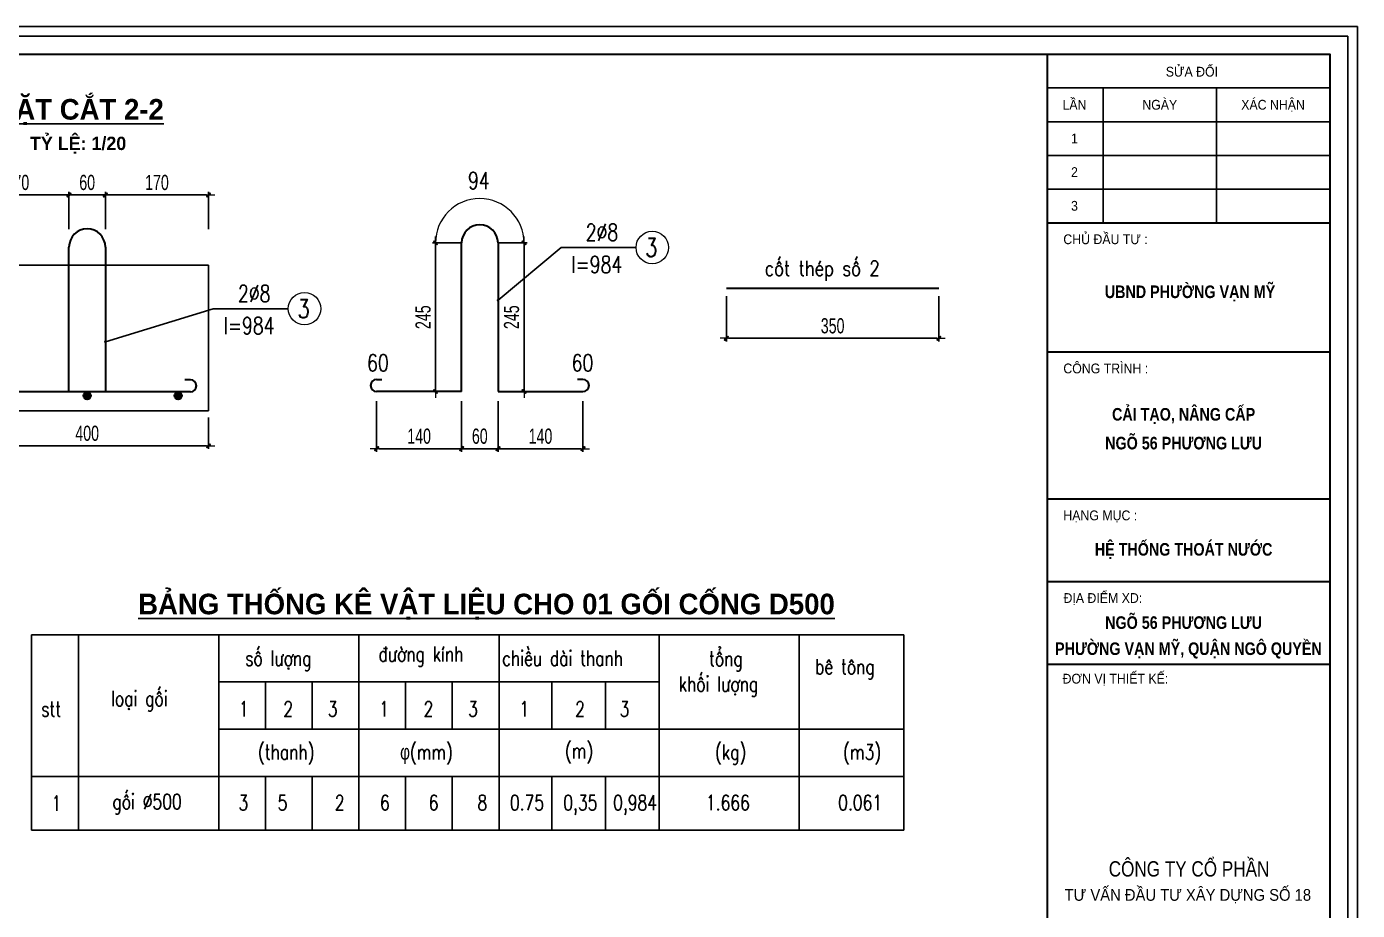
# Model space of a CAD drawing. Header units: inches. Extents: x -676 to 53517, y -16349 to 46516.
# Drawn here: x 39285 to 43671, y 4936 to 7849 of the extents above; entities that cross this region are included whole.
import ezdxf
from ezdxf.enums import TextEntityAlignment as Align

# ---------------------------------------------------------------- set-up
doc = ezdxf.new("R2010")
doc.units = ezdxf.units.IN
doc.header["$MEASUREMENT"] = 0
for name, color, linetype in [('BT7-THAY', 7, 'Continuous'), ('ENTTNTHIETKE1', 2, 'Continuous'), ('KHUNGTEN', 5, 'Continuous'), ('T.bao', 6, 'Continuous'), ('TXT', 5, 'Continuous')]:
    doc.layers.add(name, color=color, linetype=linetype)
for name, color, linetype, lineweight in [('LC Dim', 8, 'Continuous', 18), ('LC Net thay', 7, 'Continuous', 25), ('LC Text1', 3, 'Continuous', 20), ('LC Text2', 7, 'Continuous', 25), ('THEP', 1, 'Continuous', 35)]:
    doc.layers.add(name, color=color, linetype=linetype, lineweight=lineweight)
doc.styles.add('HOATBIF', font='hoatbif.shx', dxfattribs={"width": 0.7})
doc.styles.add('LC 1', font='')
doc.styles.add('LC 3', font='vnsimli.shx', dxfattribs={"width": 0.75})
doc.styles.add('T2', font='', dxfattribs={"width": 0.8})
doc.styles.add('VnAvantH-B', font='')
doc.styles.get('LC 1').set_extended_font_data('.VnAvantH', bold=True)
doc.styles.get('T2').set_extended_font_data('.VnArialH')
doc.styles.get('VnAvantH-B').set_extended_font_data('.VnAvantH', bold=True)
doc.dimstyles.new('1-100(1-25)', dxfattribs={"dimscale": 25, "dimtxt": 2.5, "dimasz": 0.35, "dimexe": 0.5, "dimexo": 0, "dimgap": 0.8, "dimtad": 1, "dimdec": 0, "dimzin": 0, "dimdsep": 46, "dimtxsty": 'HOATBIF', "dimblk1": 'DOT', "dimblk2": 'DOT', "dimsah": 1, "dimcen": -1, "dimdle": 1, "dimclrd": 256, "dimclre": 256, "dimclrt": 4, "dimadec": 3, "dimazin": 2, "dimtfac": 0.333333, "dimtdec": 0, "dimtix": 1, "dimtmove": 2, "dimatfit": 3, "dimldrblk": 'DOT', "dimfxl": 1, "dimtvp": 0.833333, "dimtolj": 1, "dimtzin": 0, "dimarcsym": 0})

# ---------------------------------------------------------------- blocks, each defined once
blk = doc.blocks.new('DOT')
at = {"layer": 'LC Dim'}
blk.add_line((-3, 0), (3, 0), dxfattribs=at)
at = {"layer": 'LC Dim', "color": 4}
blk.add_line((-1, -1), (1, 1), dxfattribs=at)
blk.add_lwpolyline([(0.5, 1), (-1, -0.5), (-0.5, -1), (1, 0.5)], close=True, dxfattribs=at)
blk = doc.blocks.new('*D686')
at = {"layer": 'Defpoints', "color": 0, "transparency": 16777216}
for p in [(39084.6, 6560.6), (39884.6, 6560.6), (39884.6, 6467.1)]:
    blk.add_point(p, dxfattribs=at)
at = {"layer": 'LC Dim', "lineweight": -2, "transparency": 16777216}
for p, q in [((39084.6, 6560.6), (39084.6, 6457.1)), ((39884.6, 6560.6), (39884.6, 6457.1)), ((39091.6, 6467.1), (39877.6, 6467.1))]:
    blk.add_line(p, q, dxfattribs=at)
at = {"layer": 'LC Dim', "lineweight": -2, "transparency": 16777216, "xscale": 7, "yscale": 7, "zscale": 7, "rotation": 180}
blk.add_blockref('DOT', (39084.6, 6467.1), dxfattribs=at)
at = {"layer": 'LC Dim', "lineweight": -2, "transparency": 16777216, "xscale": 7, "yscale": 7, "zscale": 7}
blk.add_blockref('DOT', (39884.6, 6467.1), dxfattribs=at)
at = {"layer": 'LC Dim', "color": 4, "transparency": 16777216, "insert": (39484.6, 6508.1), "char_height": 50, "attachment_point": 5, "style": 'HOATBIF'}
blk.add_mtext('\\A1;400', dxfattribs=at)
blk = doc.blocks.new('_Dot')
at = {"color": 0, "linetype": 'ByBlock', "lineweight": -2}
blk.add_line((-0.5, 0), (-1, 0), dxfattribs=at)
at = {"color": 0, "linetype": 'ByBlock', "const_width": 0.5}
blk.add_lwpolyline([(-0.25, 0, 1), (0.25, 0, 1)], format="xyb", close=True, dxfattribs=at)
blk = doc.blocks.new('*D711')
at = {"layer": 'Defpoints', "color": 0, "transparency": 16777216}
for p in [(41591.6, 6960.2), (42291.6, 6960.2), (41591.6, 6821.4)]:
    blk.add_point(p, dxfattribs=at)
at = {"layer": 'LC Dim', "lineweight": -2, "transparency": 16777216}
for p, q in [((41591.6, 6960.2), (41591.6, 6811.4)), ((42291.6, 6960.2), (42291.6, 6811.4)), ((42284.6, 6821.4), (41598.6, 6821.4))]:
    blk.add_line(p, q, dxfattribs=at)
at = {"layer": 'LC Dim', "lineweight": -2, "transparency": 16777216, "xscale": 7, "yscale": 7, "zscale": 7, "rotation": 180}
blk.add_blockref('DOT', (41591.6, 6821.4), dxfattribs=at)
at = {"layer": 'LC Dim', "lineweight": -2, "transparency": 16777216, "xscale": 7, "yscale": 7, "zscale": 7}
blk.add_blockref('DOT', (42291.6, 6821.4), dxfattribs=at)
at = {"layer": 'LC Dim', "color": 4, "transparency": 16777216, "insert": (41941.6, 6862.4), "char_height": 50, "attachment_point": 5, "style": 'HOATBIF'}
blk.add_mtext('\\A1;350', dxfattribs=at)
blk = doc.blocks.new('TIEUDE2')
at = {"layer": 'LC Text2', "color": 7, "style": 'LC 1'}
blk.add_attdef('%%UTIªU§Ò', text='', height=3.5, dxfattribs=at).set_placement((0, 0), align=Align.BOTTOM_CENTER)
blk.add_attdef('TL', text='', height=2.2, dxfattribs=at).set_placement((0, -1.8), align=Align.TOP_CENTER)
blk = doc.blocks.new('*D712')
at = {"layer": 'Defpoints', "color": 0, "transparency": 16777216}
for p in [(40718.7, 6614.2), (40838.7, 6614.2), (40718.7, 6457.5)]:
    blk.add_point(p, dxfattribs=at)
at = {"layer": 'LC Dim', "lineweight": -2, "transparency": 16777216}
for p, q in [((40718.7, 6614.2), (40718.7, 6447.5)), ((40838.7, 6614.2), (40838.7, 6447.5)), ((40831.7, 6457.5), (40725.7, 6457.5))]:
    blk.add_line(p, q, dxfattribs=at)
at = {"layer": 'LC Dim', "lineweight": -2, "transparency": 16777216, "xscale": 7, "yscale": 7, "zscale": 7, "rotation": 180}
blk.add_blockref('DOT', (40718.7, 6457.5), dxfattribs=at)
at = {"layer": 'LC Dim', "lineweight": -2, "transparency": 16777216, "xscale": 7, "yscale": 7, "zscale": 7}
blk.add_blockref('DOT', (40838.7, 6457.5), dxfattribs=at)
at = {"layer": 'LC Dim', "color": 4, "transparency": 16777216, "insert": (40778.7, 6498.5), "char_height": 50, "attachment_point": 5, "style": 'HOATBIF'}
blk.add_mtext('\\A1;60', dxfattribs=at)
blk = doc.blocks.new('*D713')
at = {"layer": 'Defpoints', "color": 0, "transparency": 16777216}
for p in [(40718.7, 7136), (40632.8, 6646), (40718.7, 6646)]:
    blk.add_point(p, dxfattribs=at)
at = {"layer": 'LC Dim', "lineweight": -2, "transparency": 16777216}
for p, q in [((40718.7, 7136), (40622.8, 7136)), ((40632.8, 7129), (40632.8, 6653)), ((40718.7, 6646), (40622.8, 6646))]:
    blk.add_line(p, q, dxfattribs=at)
at = {"layer": 'LC Dim', "lineweight": -2, "transparency": 16777216, "xscale": 7, "yscale": 7, "zscale": 7}
for p, rotation in [((40632.8, 7136), 90), ((40632.8, 6646), 270)]:
    blk.add_blockref('DOT', p, dxfattribs=dict(at, rotation=rotation))
at = {"layer": 'LC Dim', "color": 4, "transparency": 16777216, "insert": (40591.8, 6891), "char_height": 50, "attachment_point": 5, "rotation": 90, "style": 'HOATBIF'}
blk.add_mtext('\\A1;245', dxfattribs=at)
blk = doc.blocks.new('*D714')
at = {"layer": 'Defpoints', "color": 0, "transparency": 16777216}
for p in [(40438.7, 6614.2), (40718.7, 6614.2), (40438.7, 6457.5)]:
    blk.add_point(p, dxfattribs=at)
at = {"layer": 'LC Dim', "lineweight": -2, "transparency": 16777216}
for p, q in [((40438.7, 6614.2), (40438.7, 6447.5)), ((40718.7, 6614.2), (40718.7, 6447.5)), ((40711.7, 6457.5), (40445.7, 6457.5))]:
    blk.add_line(p, q, dxfattribs=at)
at = {"layer": 'LC Dim', "lineweight": -2, "transparency": 16777216, "xscale": 7, "yscale": 7, "zscale": 7, "rotation": 180}
blk.add_blockref('DOT', (40438.7, 6457.5), dxfattribs=at)
at = {"layer": 'LC Dim', "lineweight": -2, "transparency": 16777216, "xscale": 7, "yscale": 7, "zscale": 7}
blk.add_blockref('DOT', (40718.7, 6457.5), dxfattribs=at)
at = {"layer": 'LC Dim', "color": 4, "transparency": 16777216, "insert": (40578.7, 6498.5), "char_height": 50, "attachment_point": 5, "style": 'HOATBIF'}
blk.add_mtext('\\A1;140', dxfattribs=at)
blk = doc.blocks.new('*D715')
at = {"layer": 'Defpoints', "color": 0, "transparency": 16777216}
for p in [(40838.7, 7136), (40838.7, 6646), (40924.5, 6646)]:
    blk.add_point(p, dxfattribs=at)
at = {"layer": 'LC Dim', "lineweight": -2, "transparency": 16777216}
for p, q in [((40838.7, 7136), (40934.5, 7136)), ((40924.5, 7129), (40924.5, 6653)), ((40838.7, 6646), (40934.5, 6646))]:
    blk.add_line(p, q, dxfattribs=at)
at = {"layer": 'LC Dim', "lineweight": -2, "transparency": 16777216, "xscale": 7, "yscale": 7, "zscale": 7}
for p, rotation in [((40924.5, 7136), 90), ((40924.5, 6646), 270)]:
    blk.add_blockref('DOT', p, dxfattribs=dict(at, rotation=rotation))
at = {"layer": 'LC Dim', "color": 4, "transparency": 16777216, "insert": (40883.5, 6891), "char_height": 50, "attachment_point": 5, "rotation": 90, "style": 'HOATBIF'}
blk.add_mtext('\\A1;245', dxfattribs=at)
blk = doc.blocks.new('*D716')
at = {"layer": 'Defpoints', "color": 0, "transparency": 16777216}
for p in [(40838.7, 6614.2), (41118.7, 6614.2), (41118.7, 6457.5)]:
    blk.add_point(p, dxfattribs=at)
at = {"layer": 'LC Dim', "lineweight": -2, "transparency": 16777216}
for p, q in [((40838.7, 6614.2), (40838.7, 6447.5)), ((41118.7, 6614.2), (41118.7, 6447.5)), ((40845.7, 6457.5), (41111.7, 6457.5))]:
    blk.add_line(p, q, dxfattribs=at)
at = {"layer": 'LC Dim', "lineweight": -2, "transparency": 16777216, "xscale": 7, "yscale": 7, "zscale": 7, "rotation": 180}
blk.add_blockref('DOT', (40838.7, 6457.5), dxfattribs=at)
at = {"layer": 'LC Dim', "lineweight": -2, "transparency": 16777216, "xscale": 7, "yscale": 7, "zscale": 7}
blk.add_blockref('DOT', (41118.7, 6457.5), dxfattribs=at)
at = {"layer": 'LC Dim', "color": 4, "transparency": 16777216, "insert": (40978.7, 6498.5), "char_height": 50, "attachment_point": 5, "style": 'HOATBIF'}
blk.add_mtext('\\A1;140', dxfattribs=at)
blk = doc.blocks.new('*D717')
at = {"layer": 'Defpoints', "color": 0, "transparency": 16777216}
for p in [(39424.6, 7293.9), (39084.6, 7180.8), (39424.6, 7180.8)]:
    blk.add_point(p, dxfattribs=at)
at = {"layer": 'LC Dim', "lineweight": -2, "transparency": 16777216}
for p, q in [((39084.6, 7180.8), (39084.6, 7303.9)), ((39091.6, 7293.9), (39417.6, 7293.9)), ((39424.6, 7180.8), (39424.6, 7303.9))]:
    blk.add_line(p, q, dxfattribs=at)
at = {"layer": 'LC Dim', "lineweight": -2, "transparency": 16777216, "xscale": 7, "yscale": 7, "zscale": 7, "rotation": 180}
blk.add_blockref('DOT', (39084.6, 7293.9), dxfattribs=at)
at = {"layer": 'LC Dim', "lineweight": -2, "transparency": 16777216, "xscale": 7, "yscale": 7, "zscale": 7}
blk.add_blockref('DOT', (39424.6, 7293.9), dxfattribs=at)
at = {"layer": 'LC Dim', "color": 4, "transparency": 16777216, "insert": (39254.6, 7334.9), "char_height": 50, "attachment_point": 5, "style": 'HOATBIF'}
blk.add_mtext('\\A1;170', dxfattribs=at)
blk = doc.blocks.new('*D718')
at = {"layer": 'Defpoints', "color": 0, "transparency": 16777216}
for p in [(39544.6, 7293.9), (39544.6, 7180.8), (39884.6, 7180.8)]:
    blk.add_point(p, dxfattribs=at)
at = {"layer": 'LC Dim', "lineweight": -2, "transparency": 16777216}
for p, q in [((39544.6, 7180.8), (39544.6, 7303.9)), ((39877.6, 7293.9), (39551.6, 7293.9)), ((39884.6, 7180.8), (39884.6, 7303.9))]:
    blk.add_line(p, q, dxfattribs=at)
at = {"layer": 'LC Dim', "lineweight": -2, "transparency": 16777216, "xscale": 7, "yscale": 7, "zscale": 7, "rotation": 180}
blk.add_blockref('DOT', (39544.6, 7293.9), dxfattribs=at)
at = {"layer": 'LC Dim', "lineweight": -2, "transparency": 16777216, "xscale": 7, "yscale": 7, "zscale": 7}
blk.add_blockref('DOT', (39884.6, 7293.9), dxfattribs=at)
at = {"layer": 'LC Dim', "color": 4, "transparency": 16777216, "insert": (39714.6, 7334.9), "char_height": 50, "attachment_point": 5, "style": 'HOATBIF'}
blk.add_mtext('\\A1;170', dxfattribs=at)
blk = doc.blocks.new('*D719')
at = {"layer": 'Defpoints', "color": 0, "transparency": 16777216}
for p in [(39544.6, 7293.9), (39424.6, 7180.8), (39544.6, 7180.8)]:
    blk.add_point(p, dxfattribs=at)
at = {"layer": 'LC Dim', "lineweight": -2, "transparency": 16777216}
for p, q in [((39424.6, 7180.8), (39424.6, 7303.9)), ((39431.6, 7293.9), (39537.6, 7293.9)), ((39544.6, 7180.8), (39544.6, 7303.9))]:
    blk.add_line(p, q, dxfattribs=at)
at = {"layer": 'LC Dim', "lineweight": -2, "transparency": 16777216, "xscale": 7, "yscale": 7, "zscale": 7, "rotation": 180}
blk.add_blockref('DOT', (39424.6, 7293.9), dxfattribs=at)
at = {"layer": 'LC Dim', "lineweight": -2, "transparency": 16777216, "xscale": 7, "yscale": 7, "zscale": 7}
blk.add_blockref('DOT', (39544.6, 7293.9), dxfattribs=at)
at = {"layer": 'LC Dim', "color": 4, "transparency": 16777216, "insert": (39484.6, 7334.9), "char_height": 50, "attachment_point": 5, "style": 'HOATBIF'}
blk.add_mtext('\\A1;60', dxfattribs=at)
blk = doc.blocks.new('khung vpn')
at = {"layer": 'Defpoints'}
for p, q in [((52556.46, -4195.446), (52498.758, -4195.446)), ((52556.46, -4235.276), (52556.46, -4195.446))]:
    blk.add_line(p, q, dxfattribs=at)
at = {"layer": 'KHUNGTEN'}
blk.add_lwpolyline([(52556.243, -4234.885), (52502.048, -4234.885), (52502.048, -4195.662), (52556.243, -4195.662)], close=True, dxfattribs=at)
at = {"layer": 'T.bao'}
for p, q in [((52549.443, -4196.835), (52555.832, -4196.835)), ((52550.703, -4196.835), (52550.703, -4199.885)), ((52553.267, -4196.835), (52553.267, -4199.885)), ((52549.443, -4197.598), (52555.832, -4197.598)), ((52549.443, -4198.36), (52555.832, -4198.36)), ((52549.443, -4199.123), (52555.832, -4199.123))]:
    blk.add_line(p, q, dxfattribs=at)
at = {"layer": 'THEP'}
for p, q in [((52549.443, -4199.885), (52555.832, -4199.885)), ((52549.443, -4202.81), (52555.832, -4202.81)), ((52549.443, -4206.138), (52555.832, -4206.138)), ((52549.443, -4208.009), (52555.832, -4208.009)), ((52549.443, -4209.881), (52555.832, -4209.881))]:
    blk.add_line(p, q, dxfattribs=at)
for points in [[(52555.832, -4234.474), (52502.459, -4234.474), (52502.459, -4196.073), (52555.832, -4196.073)], [(52555.832, -4196.073), (52555.832, -4234.474), (52549.443, -4234.474), (52549.443, -4196.073)]]:
    blk.add_lwpolyline(points, close=True, dxfattribs=at)
at = {"layer": 'TXT', "linetype": 'Continuous'}
blk.add_line((52555.832, -4196.073), (52555.832, -4234.474), dxfattribs=at)
at = {"layer": 'BT7-THAY', "linetype": 'ByBlock', "style": 'VnAvantH-B', "width": 0.85}
for s, p in [('ubnd ph\xadêng v¹n mü', (52552.67, -4201.592)), ('c¶i t¹o, n©ng cÊp', (52552.525, -4204.366)), ('ngâ 56 ph\xad¬ng l\xadu', (52552.525, -4205.018)), ('HÖ THèNG THO¸T N¦íC', (52552.525, -4207.424)), ('ngâ 56 ph\xad¬ng l\xadu', (52552.525, -4209.082)), ('ph\xadêng v¹n mü, quËn ng« quyÒn', (52552.634, -4209.673))]:
    blk.add_text(s, height=0.28512, dxfattribs=at).set_placement(p, align=Align.CENTER)
at = {"layer": 'TXT', "linetype": 'Continuous', "style": 'T2'}
for s, height, width, p in [('söa ®æi', 0.2218, 0.9, (52552.713, -4196.577)), ('lÇn', 0.2218, 0.9, (52550.054, -4197.326)), ('ngµy', 0.2218, 0.9, (52551.985, -4197.326)), ('x¸c nhËn', 0.2218, 0.9, (52554.55, -4197.326)), ('1', 0.222, 0.9, (52550.054, -4198.089)), ('2', 0.222, 0.9, (52550.054, -4198.851)), ('3', 0.222, 0.9, (52550.054, -4199.614)), ('c«ng ty cæ phÇn', 0.34658, 0.8, (52552.648, -4214.689))]:
    blk.add_text(s, height=height, dxfattribs=dict(at, width=width)).set_placement(p, align=Align.CENTER)
at = {"layer": 'TXT', "linetype": 'Continuous', "style": 'T2', "width": 0.9}
for s, height, p in [('chñ ®Çu t\xad :', 0.22181, (52549.802, -4200.371)), ('c«ng tr×nh :', 0.22181, (52549.802, -4203.296)), ('h¹ng môc :', 0.2218, (52549.802, -4206.623)), ('®Þa ®iÓm xd:', 0.22181, (52549.806, -4208.494)), ('®¬n vÞ thiÕt kÕ:', 0.22181, (52549.785, -4210.32))]:
    blk.add_text(s, height=height, dxfattribs=at).set_placement(p)
blk.add_text('t\xad vÊn ®Çu t\xad x©y dùng sè 18', height=0.26617, dxfattribs=at).set_placement((52552.621, -4215.094), align=Align.MIDDLE)

msp = doc.modelspace()

# ---------------------------------------------------------------- hatches: boundary and pattern name
at = {"layer": 'THEP'}
for points in [[(39497, 6632.4, 1), (39472.3, 6632.4, 1)], [(39797, 6632.4, 1), (39772.3, 6632.4, 1)]]:
    msp.add_hatch(color=256, dxfattribs=at).paths.add_polyline_path(points)

# ---------------------------------------------------------------- linework, layer by layer
at = {"layer": 'LC Dim'}
for p, q in [((40838.7, 6947, 0), (41046.5, 7120.7, 0)), ((41046.5, 7120.7, 0), (41293.6, 7120.7, 0)), ((39900.4, 6919.1, 0), (40147.5, 6919.1, 0))]:
    msp.add_line(p, q, dxfattribs=at)
for centre in [(41347.1, 7120.7, 0), (40201, 6919.1, 0)]:
    msp.add_circle(centre, 53.5, dxfattribs=at)
msp.add_arc((40778.5, 7136, 0), 146, 0, 180, dxfattribs=at)
at = {"layer": 'LC Net thay'}
for p, q in [((40718.7, 6646, 0), (40718.7, 7136, 0)), ((39084.6, 7062.1, 0), (39544.6, 7062.1, 0)), ((39884.6, 7062.1, 0), (39424.6, 7062.1, 0)), ((39884.6, 6582.1, 0), (39884.6, 7062.1, 0)), ((39424.6, 6582.1, 0), (39084.6, 6582.1, 0)), ((39424.6, 6582.1, 0), (39884.6, 6582.1, 0)), ((39301.6, 5844.5, 0), (42176.8, 5844.5, 0)), ((39301.6, 5844.5, 0), (39301.6, 5199.9, 0)), ((39455.8, 5844.5, 0), (39455.8, 5199.9, 0)), ((39918.1, 5844.5, 0), (39918.1, 5199.9, 0)), ((40380.4, 5844.5, 0), (40380.4, 5199.9, 0)), ((40842.7, 5844.5, 0), (40842.7, 5199.9, 0)), ((41369.5, 5844.5, 0), (41369.5, 5199.9, 0)), ((41831.8, 5844.5, 0), (41831.8, 5199.9, 0)), ((42176.8, 5844.5, 0), (42176.8, 5199.9, 0)), ((39918.1, 5688.8, 0), (41369.5, 5688.8, 0)), ((40072.4, 5688.8, 0), (40072.4, 5533, 0)), ((40226.6, 5688.8, 0), (40226.6, 5533, 0)), ((40380.4, 5688.8, 0), (40380.4, 5533, 0)), ((40534.3, 5688.8, 0), (40534.3, 5533, 0)), ((40688.1, 5688.8, 0), (40688.1, 5533, 0)), ((41016.2, 5688.8, 0), (41016.2, 5533, 0)), ((41193.5, 5688.8, 0), (41193.5, 5533, 0)), ((39918.1, 5533, 0), (42176.8, 5533, 0)), ((39301.6, 5377.1, 0), (42176.8, 5377.1, 0)), ((40072.4, 5377.1, 0), (40072.4, 5199.9, 0)), ((40226.6, 5377.1, 0), (40226.6, 5199.9, 0)), ((40534.3, 5377.1, 0), (40534.3, 5199.9, 0)), ((40688.1, 5377.1, 0), (40688.1, 5199.9, 0)), ((41016.2, 5377.1, 0), (41016.2, 5199.9, 0)), ((41193.5, 5377.1, 0), (41193.5, 5199.9, 0)), ((39301.6, 5199.9, 0), (42176.8, 5199.9, 0))]:
    msp.add_line(p, q, dxfattribs=at)
at = {"layer": 'THEP'}
for p, q in [((39424.6, 6644.8, 0), (39424.6, 7122.1, 0)), ((39424.6, 6644.8, 0), (39424.6, 7122.1, 0)), ((39544.6, 7122.1, 0), (39544.6, 6644.8, 0)), ((40718.7, 6646, 0), (40718.7, 7136, 0)), ((40718.7, 6646, 0), (40718.7, 7136, 0)), ((40838.7, 7136, 0), (40838.7, 6646, 0)), ((41591.6, 6986.2, 0), (42291.6, 6986.2, 0)), ((39824.6, 6684.8, 0), (39807, 6684.8, 0)), ((40438.7, 6686, 0), (40456.3, 6686, 0)), ((41118.7, 6686, 0), (41101, 6686, 0)), ((39824.6, 6644.8, 0), (39144.6, 6644.8, 0)), ((40718.7, 6646, 0), (40438.7, 6646, 0)), ((40838.7, 6646, 0), (41118.7, 6646, 0))]:
    msp.add_line(p, q, dxfattribs=at)
for centre in [(39484.6, 6632.4, 0), (39784.6, 6632.4, 0)]:
    msp.add_circle(centre, 12.4, dxfattribs=at)
for centre, radius, start, end in [((40778.7, 7136, 0), 60, 0, 180), ((39484.6, 7122.1, 0), 60, 0, 180), ((39824.6, 6664.8, 0), 20, 270, 90), ((40438.7, 6666, 0), 20, 90, 270), ((41118.7, 6666, 0), 20, 270, 90)]:
    msp.add_arc(centre, radius, start, end, dxfattribs=at)

# ---------------------------------------------------------------- block references
at = {"layer": 'ENTTNTHIETKE1', "color": 6, "xscale": 145.5769351532813, "yscale": 145.5769351532813, "zscale": 145.5769351532813}
msp.add_blockref('khung vpn', (-7607337.1, 618608.9, 0), dxfattribs=at)
at = {"layer": 'LC Text2'}
ref = msp.add_blockref('TIEUDE2', (39454.7, 7521.9, 0), dxfattribs=dict(at, xscale=20.00000000004511, yscale=20.00000000004511, zscale=20.00000000004511))
ref.add_attrib('%%UTIªU§Ò', '%%UmÆt c¾t 2-2', dxfattribs={"color": 7, "height": 67.923, "style": 'LC 1'}).set_placement((39454.7, 7521.9, 0), align=Align.BOTTOM_CENTER)
ref.add_attrib('TL', 'tû lÖ: 1/20', dxfattribs={"color": 7, "height": 44, "style": 'LC 1'}).set_placement((39454.7, 7485.9, 0), align=Align.TOP_CENTER)
ref = msp.add_blockref('TIEUDE2', (40800.6, 5891.4, 0), dxfattribs=dict(at, xscale=20.00000000004511, yscale=20.00000000004511, zscale=20.00000000004511))
ref.add_attrib('%%UTIªU§Ò', '%%Ub¶ng thèng kª vËt liÖu cho 01 gèi cèng d500', dxfattribs={"color": 7, "height": 67.923, "style": 'LC 1'}).set_placement((40800.6, 5891.4, 0), align=Align.BOTTOM_CENTER)

# ---------------------------------------------------------------- texts
at = {"layer": 'LC Text1', "color": 3, "style": 'LC 3', "width": 0.8}
msp.add_text('cèt thÐp sè 2', height=50, dxfattribs=at).set_placement((41718.1, 7027, 0))
at = {"layer": 'LC Text1', "char_height": 50, "width": 725.023, "attachment_point": 1, "style": 'LC 3'}
for s, insert in [('sè l\xadîng', (40005.5, 5792, 0)), ('®\xadêng kÝnh', (40445.2, 5805.9, 0)), ('chiÒu dµi thanh', (40852.4, 5792, 0)), ('\\pi294.21;tæng \\P\\pi194.21;khèi l\xadîng', (41240.3, 5790.5, 0)), ('bª t«ng', (41884.1, 5764.1, 0)), ('lo¹i gèi', (39563.5, 5659.3, 0)), ('stt', (39333.2, 5624.7, 0)), ('1', (39984.6, 5624.7, 0)), ('2', (40131.2, 5624.7, 0)), ('3', (40277.7, 5624.7, 0)), ('1', (40446.9, 5624.7, 0)), ('2', (40593.5, 5624.7, 0)), ('3', (40740, 5624.7, 0)), ('1', (40909.2, 5624.7, 0)), ('2', (41093, 5624.7, 0)), ('3', (41239.5, 5624.7, 0)), ('(thanh)', (40047.7, 5482.9, 0)), ('{\\fSymbol|b0|i0|c2|p18;f}(mm)', (40516, 5482.9, 0)), ('(m)', (41059.6, 5486.7, 0)), ('(kg)', (41554.5, 5482.9, 0)), ('(m3)', (41976.5, 5482.9, 0)), ('1', (39366.9, 5313.6, 0)), ('gèi %%C500', (39568, 5319.4, 0)), ('3', (39983.4, 5315.9, 0)), ('5', (40112.6, 5315.9, 0)), ('2', (40300.7, 5315.9, 0)), ('6', (40449.8, 5315.9, 0)), ('6', (40610.4, 5315.9, 0)), ('8', (40771, 5315.9, 0)), ('0.75', (40878, 5315.9, 0)), ('0,35', (41053.9, 5315.9, 0)), ('0,984', (41218.2, 5315.9, 0)), ('1.666', (41524.1, 5315.9, 0)), ('0.061', (41959.9, 5315.9, 0))]:
    msp.add_mtext(s, dxfattribs=dict(at, insert=insert))
at = {"layer": 'LC Text2', "linetype": 'ByBlock', "style": 'LC 3', "width": 0.75}
for s, p in [('2%%C8', (41127.7, 7142.9, 0)), ('l=984 ', (41080.2, 7036.9, 0)), ('2%%C8', (39981.6, 6941.3, 0)), ('l=984 ', (39934.1, 6835.3, 0))]:
    msp.add_text(s, height=55.56, dxfattribs=at).set_placement(p)
at = {"layer": 'LC Text2', "ltscale": 100, "style": 'LC 3', "width": 0.75}
for p in [(41344.1, 7120.7, 0), (40198, 6919.1, 0)]:
    msp.add_text('3', height=61.1, dxfattribs=at).set_placement(p, align=Align.MIDDLE_CENTER)
at = {"layer": 'LC Text2', "linetype": 'ByBlock', "char_height": 55.56, "width": 209.214, "attachment_point": 1, "style": 'LC 3'}
for s, insert in [('94', (40739.8, 7369, 0)), ('60', (40406.9, 6768.3, 0)), ('60', (41081.4, 6768.3, 0))]:
    msp.add_mtext(s, dxfattribs=dict(at, insert=insert))

# ---------------------------------------------------------------- dimensions: what is measured, and where the dimension line sits
at = {"layer": 'LC Dim'}
for base, p1, p2, picture, middle in [((39424.6, 7293.9, 0), (39084.6, 7180.8, 0), (39424.6, 7180.8, 0), '*D717', (39254.6, 7334.9, 0)), ((39544.6, 7293.9, 0), (39424.6, 7180.8, 0), (39544.6, 7180.8, 0), '*D719', (39484.6, 7334.9, 0)), ((39544.6, 7293.9, 0), (39884.6, 7180.8, 0), (39544.6, 7180.8, 0), '*D718', (39714.6, 7334.9, 0)), ((41591.6, 6821.4, 0), (42291.6, 6960.2, 0), (41591.6, 6960.2, 0), '*D711', (41941.6, 6862.4, 0)), ((41118.7, 6457.5, 0), (40838.7, 6614.2, 0), (41118.7, 6614.2, 0), '*D716', (40978.7, 6498.5, 0)), ((39884.6, 6467.1, 0), (39084.6, 6560.6, 0), (39884.6, 6560.6, 0), '*D686', (39484.6, 6508.1, 0))]:
    dim = msp.add_linear_dim(base=base, p1=p1, p2=p2, dimstyle='1-100(1-25)', override={"dimscale": 20, "dimlfac": 0.5}, dxfattribs=at)
    dim.commit()
    dim.dimension.update_dxf_attribs({"geometry": picture, "text_midpoint": middle})
for base, p1, p2, picture, middle in [((40632.8, 6646, 0), (40718.7, 7136, 0), (40718.7, 6646, 0), '*D713', (40591.8, 6891, 0)), ((40924.5, 6646, 0), (40838.7, 7136, 0), (40838.7, 6646, 0), '*D715', (40883.5, 6891, 0))]:
    dim = msp.add_linear_dim(base=base, p1=p1, p2=p2, angle=90, text='245', dimstyle='1-100(1-25)', override={"dimscale": 20, "dimlfac": 0.5}, dxfattribs=at)
    dim.commit()
    dim.dimension.update_dxf_attribs({"geometry": picture, "text_midpoint": middle})
for base, p1, p2, picture, middle in [((40438.7, 6457.5, 0), (40718.7, 6614.2, 0), (40438.7, 6614.2, 0), '*D714', (40578.7, 6498.5, 0)), ((40718.7, 6457.5, 0), (40838.7, 6614.2, 0), (40718.7, 6614.2, 0), '*D712', (40778.7, 6498.5, 0))]:
    dim = msp.add_linear_dim(base=base, p1=p1, p2=p2, angle=180, dimstyle='1-100(1-25)', override={"dimscale": 20, "dimlfac": 0.5}, dxfattribs=at)
    dim.commit()
    dim.dimension.update_dxf_attribs({"geometry": picture, "text_midpoint": middle})

# ---------------------------------------------------------------- leaders
for points in [[(40838.7, 6947, 0), (41046.5, 7120.7, 0), (41293.6, 7120.7, 0)], [(39544.6, 6809.9, 0), (39900.4, 6919.1, 0), (40147.5, 6919.1, 0)]]:
    msp.add_leader(points, dimstyle='1-100(1-25)', override={"dimgap": 0.8, "dimtad": 0, "dimfxl": 2, "dimarcsym": 1}, dxfattribs=at)

doc.saveas('drawing.dxf')
